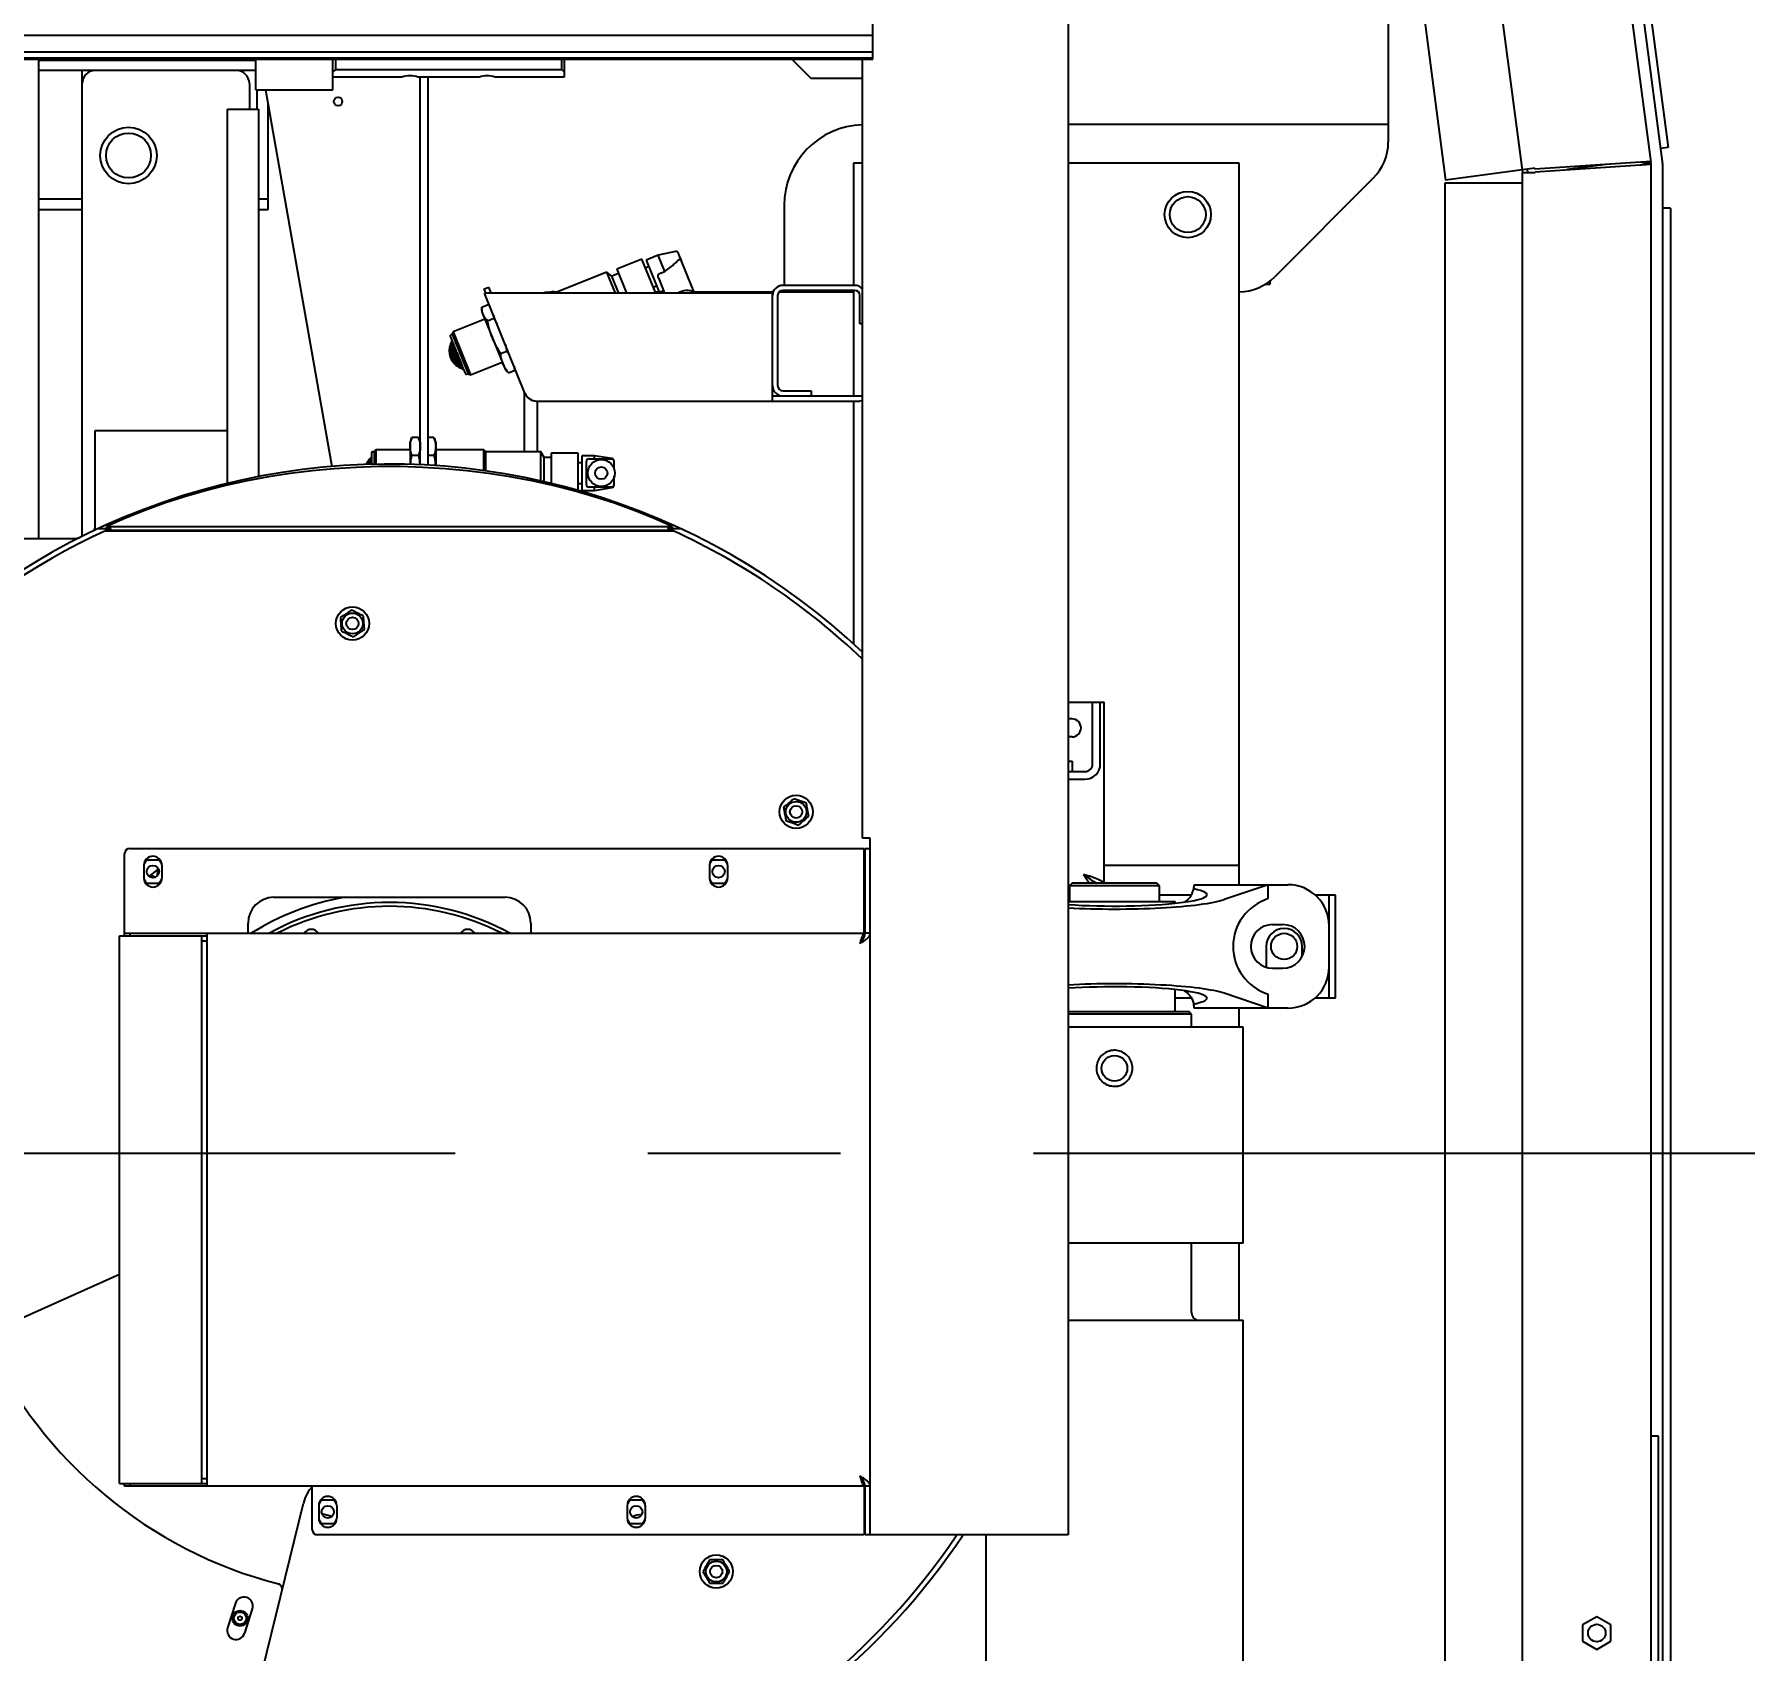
# Model space of a CAD drawing. Header units: inches. Extents: x -347369 to -260369, y 119522 to 149869.
# Drawn here: x -324922 to -324257, y 138806 to 139435 of the extents above; entities that cross this region are included whole.
import ezdxf

# ---------------------------------------------------------------- set-up
doc = ezdxf.new("R2010")
doc.units = ezdxf.units.IN
doc.header["$LTSCALE"] = 300
doc.linetypes.add('CENTRO', pattern=[2, 1.25, -0.25, 0.25, -0.25])
for name, color, linetype in [('ASSI', 254, 'CENTRO'), ('MACCHINA', 40, 'Continuous'), ('QUOTE', 7, 'Continuous')]:
    doc.layers.add(name, color=color, linetype=linetype)
doc.styles.get("Standard").update_dxf_attribs({"font": 'romans.shx'})
doc.dimstyles.new('sc1a100', dxfattribs={"dimscale": 100, "dimtxt": 3, "dimasz": 3, "dimexe": 0, "dimexo": 0, "dimgap": 1, "dimtad": 1, "dimzin": 12, "dimdsep": 46, "dimtxsty": 'Standard', "dimblk": 'CLOSEDBLANK', "dimcen": 1, "dimclrd": 253, "dimclre": 253, "dimclrt": 2, "dimadec": 0, "dimazin": 3, "dimtfac": 1, "dimtmove": 0, "dimatfit": 1, "dimldrblk": 'CLOSEDBLANK', "dimfxl": 1, "dimtolj": 1, "dimtzin": 0, "dimarcsym": 0})
doc.dimstyles.new('sc1a100_pollici', dxfattribs={"dimscale": 100, "dimtxt": 3, "dimasz": 3, "dimexe": 0, "dimexo": 0, "dimgap": 1, "dimtad": 1, "dimzin": 12, "dimdsep": 46, "dimtxsty": 'Standard', "dimblk": 'CLOSEDBLANK', "dimcen": 1, "dimclrd": 253, "dimclre": 253, "dimclrt": 2, "dimadec": 0, "dimazin": 3, "dimtfac": 1, "dimtmove": 0, "dimatfit": 1, "dimldrblk": 'CLOSEDBLANK', "dimfxl": 1, "dimtolj": 1, "dimtzin": 0, "dimarcsym": 0})

# ---------------------------------------------------------------- blocks, each defined once
blk = doc.blocks.new('_ClosedBlank')
at = {"color": 0, "linetype": 'ByBlock', "lineweight": -2}
for p, q in [((-1, 0.1667), (0, 0)), ((-1, 0.1667), (-1, -0.1667)), ((0, 0), (-1, -0.1667))]:
    blk.add_line(p, q, dxfattribs=at)
blk = doc.blocks.new('*D16')
at = {"layer": 'Defpoints', "color": 0, "transparency": 16777216}
for p in [(-307383.62, 144199.66), (-325383.62, 140999.66), (-307383.62, 139125.63)]:
    blk.add_point(p, dxfattribs=at)
at = {"layer": 'QUOTE', "color": 253, "lineweight": -2, "transparency": 16777216}
for p, q in [((-325383.62, 140999.66), (-325383.62, 144199.66)), ((-325083.62, 144199.66), (-307683.62, 144199.66)), ((-307383.62, 139125.63), (-307383.62, 144199.66))]:
    blk.add_line(p, q, dxfattribs=at)
at = {"layer": 'QUOTE', "color": 253, "lineweight": -2, "transparency": 16777216, "xscale": 300, "yscale": 300, "zscale": 300, "rotation": 180}
blk.add_blockref('_ClosedBlank', (-325383.62, 144199.66), dxfattribs=at)
at = {"layer": 'QUOTE', "color": 253, "lineweight": -2, "transparency": 16777216, "xscale": 300, "yscale": 300, "zscale": 300}
blk.add_blockref('_ClosedBlank', (-307383.62, 144199.66), dxfattribs=at)
at = {"layer": 'QUOTE', "color": 2, "transparency": 16777216, "char_height": 300, "attachment_point": 5}
for s, insert in [('\\A1;18000', (-316383.62, 144449.66)), ('\\A1;[59\'-0 11/16"]', (-316383.62, 143871.08))]:
    blk.add_mtext(s, dxfattribs=dict(at, insert=insert))
blk = doc.blocks.new('*D28')
at = {"layer": 'Defpoints', "color": 0, "transparency": 16777216}
for p in [(-322483.62, 140399.66), (-321493.68, 139989.61), (-324251.39, 137231.89), (-323921.75, 136508.74), (-322483.62, 136499.66)]:
    blk.add_point(p, dxfattribs=at)
at = {"layer": 'QUOTE', "color": 253, "lineweight": -2, "transparency": 16777216}
for p, q in [((-324251.39, 137231.89), (-324517.44, 136965.84)), ((-322483.62, 136499.66), (-322483.62, 136123.4))]:
    blk.add_line(p, q, dxfattribs=at)
blk.add_arc((-322483.62, 138999.66), 2876.26, 230.97879, 264.02121, dxfattribs=at)
at = {"layer": 'QUOTE', "color": 253, "lineweight": -2, "transparency": 16777216, "xscale": 300, "yscale": 300, "zscale": 300}
for p, rotation in [((-324517.44, 136965.84), 137.9893954922992), ((-322483.62, 136123.4), 357.0106045077002)]:
    blk.add_blockref('_ClosedBlank', p, dxfattribs=dict(at, rotation=rotation))
at = {"layer": 'QUOTE', "color": 2, "transparency": 16777216, "insert": (-323488.65, 136573.31), "char_height": 300, "attachment_point": 5, "rotation": 337.5}
blk.add_mtext('\\A1;45°', dxfattribs=at)
blk = doc.blocks.new('A$C27be3406')
at = {"layer": 'MACCHINA'}
for p, q in [((1045.6, 723.22), (1090.08, 385.4)), ((1050.35, 721.42), (1094.68, 384.68)), ((996.03, 716.7), (1040.18, 381.36)), ((1053.78, 718.34), (1096.85, 391.16)), ((975.03, 646.36), (1010.3, 378.45)), ((988, 547.85), (988, 393.28)), ((787.5, 425.5), (787.5, 457.5)), ((863.5, 444), (863.5, -148.5)), ((246.15, 434.86), (787.5, 434.86)), ((246.15, 428.36), (787.5, 428.36)), ((248.89, 426), (787.5, 426)), ((249.05, 425.5), (787.5, 425.5)), ((463.15, 239), (463.15, 425.5)), ((547.5, 425), (463.15, 425)), ((547.5, 421), (463.15, 421)), ((480, 239.88), (480, 421)), ((547.5, 413.5), (547.5, 425.5)), ((577.5, 413.5), (577.5, 425.5)), ((578.5, 421.5), (577.5, 420.5)), ((578.5, 425.5), (578.5, 421.5)), ((578.5, 421.5), (666.5, 421.5)), ((666.5, 421.5), (666.5, 425.5)), ((667.5, 420.5), (666.5, 421.5)), ((667.5, 425.5), (667.5, 418.5)), ((756, 425.5), (763.5, 418)), ((783.5, 122.5), (783.5, 425.5)), ((545, 416), (545, 406)), ((547.5, 413.5), (577.5, 413.5)), ((548, 406), (548, 413.5)), ((551.29, 413.5), (577.11, 267.06)), ((604.38, 418.5), (577.5, 418.5)), ((634.38, 418.5), (610.62, 418.5)), ((611.5, 267.73), (611.5, 418.5)), ((614.5, 267.58), (614.5, 418.5)), ((667.5, 418.5), (640.62, 418.5)), ((783.5, 418), (763.5, 418)), ((536.5, 260.49), (536.5, 406)), ((536.5, 406), (548.5, 406)), ((548.5, 406), (548.5, 263.1)), ((552.27, 367), (552.27, 407.95)), ((988, 400), (863.5, 400)), ((1096.85, 391.16), (1093.88, 390.77)), ((783.5, 385), (780, 385)), ((780, 385), (780, 337.5)), ((930, 385), (863.5, 385)), ((930, 104.4), (930, 385)), ((1045, 383.01), (1010.3, 378.45)), ((1040.11, 381.36), (1040.11, -1272.08)), ((1040.11, 381.36), (1045.11, 381.36)), ((1042.03, 382.62), (1042.19, 381.36)), ((1045.05, 382.69), (1045, 383.01)), ((1086.05, 385.38), (1045.05, 382.69)), ((1045.11, 381.69), (1086.11, 384.38)), ((1045.11, 381.36), (1045.11, 381.69)), ((1072.76, 384.51), (1057.6, 382.51)), ((1088.09, 385.14), (1090.08, 385.4)), ((1088.11, 384.88), (1090.11, 384.88)), ((1090.11, 384.88), (1090.11, -1275.6)), ((1094.75, -566), (1094.75, 383.64)), ((982.14, 379.14), (943.86, 340.86)), ((1010.11, -554.12), (1010.11, 377.36)), ((1010.11, 377.36), (1040.11, 377.36)), ((480, 371), (463.15, 371)), ((463.15, 367), (480, 367)), ((552.27, 371), (548.5, 371)), ((548.5, 367), (552.27, 367)), ((753, 368.5), (753, 337.5)), ((1097.75, 367.5), (1094.75, 367.5)), ((1097.75, 367.5), (1097.75, -547.5)), ((697.71, 347.72), (687.98, 343.79)), ((703.05, 334.5), (697.71, 347.72)), ((704.02, 349.19), (699.39, 347.32)), ((699.39, 347.32), (704.44, 334.8)), ((710.71, 350.69), (704.02, 349.19)), ((706.55, 342.95), (704.02, 349.19)), ((717.36, 336.46), (712.98, 347.32)), ((684.06, 342.69), (664.26, 334.69)), ((686.06, 341.13), (684.06, 342.69)), ((687.37, 334.5), (684.06, 342.69)), ((688.63, 342.16), (686.06, 341.13)), ((688.74, 334.5), (686.06, 341.13)), ((687.98, 343.79), (691.73, 334.5)), ((700.42, 344.77), (699.12, 344.24)), ((704.14, 340.36), (706.51, 334.5)), ((704.51, 342.12), (706.55, 342.95)), ((636.2, 336.08), (638.05, 336.83)), ((636.2, 336.08), (636.83, 334.5)), ((748.5, 334.5), (636.5, 334.5)), ((652.21, 295.63), (636.5, 334.5)), ((638.05, 336.83), (638.99, 334.5)), ((663.22, 335.13), (661.65, 334.5)), ((662, 335), (662.89, 335)), ((664.26, 334.69), (663.22, 335.13)), ((663.47, 334.5), (663.22, 335.13)), ((663.53, 335), (665.03, 335)), ((664.34, 334.5), (664.26, 334.69)), ((702.12, 336.83), (703.41, 337.35)), ((702.85, 335), (704.36, 335)), ((704.44, 334.8), (706.11, 335.48)), ((704.94, 335), (706.3, 335)), ((717.95, 335), (748.79, 335)), ((748.5, 292.5), (748.5, 334.5)), ((750.5, 333.5), (750.5, 298.5)), ((751.18, 335), (780, 335)), ((780.5, 337.5), (752.5, 337.5)), ((780.5, 335.5), (752.5, 335.5)), ((753, 335.5), (753, 335)), ((780, 335.5), (780, 294.5)), ((782.5, 322.5), (782.5, 333.5)), ((940.25, 338), (942, 338)), ((942, 338), (942, 339.22)), ((635.44, 329.08), (637.89, 330.07)), ((635.44, 328.43), (635.48, 327.16)), ((635.48, 327.16), (644.47, 304.91)), ((637.89, 330.07), (638.63, 329.23)), ((638.59, 329.33), (638.34, 329.6)), ((624.28, 319.4), (623.89, 318.49)), ((636.61, 324.38), (624.28, 319.4)), ((624.28, 319.4), (631.02, 302.71)), ((637.59, 323.76), (640.04, 324.75)), ((639.99, 325.87), (640.04, 324.75)), ((640.04, 324.75), (641.33, 322.53)), ((783.5, 322.5), (782.5, 322.5)), ((622.83, 312.88), (622.78, 312.32)), ((622.92, 313.46), (622.83, 312.88)), ((622.83, 312.88), (625.45, 306.39)), ((623.06, 314.05), (622.92, 313.46)), ((622.92, 313.46), (625.92, 306.04)), ((623.24, 314.67), (623.06, 314.05)), ((623.06, 314.05), (626.43, 305.71)), ((623.48, 315.3), (623.24, 314.67)), ((623.24, 314.67), (626.99, 305.39)), ((623.91, 318.44), (623.44, 318.25)), ((623.77, 315.96), (623.48, 315.3)), ((623.48, 315.3), (627.6, 305.1)), ((623.89, 318.49), (630.11, 303.1)), ((644.6, 314.46), (645.21, 311.96)), ((622.78, 312.32), (622.77, 311.78)), ((622.77, 311.78), (622.81, 311.25)), ((622.77, 311.78), (624.65, 307.15)), ((622.78, 312.32), (625.03, 306.76)), ((622.81, 311.25), (622.88, 310.74)), ((622.81, 311.25), (624.3, 307.55)), ((622.88, 310.74), (622.98, 310.25)), ((622.88, 310.74), (624, 307.96)), ((622.98, 310.25), (623.12, 309.76)), ((622.98, 310.25), (623.73, 308.39)), ((623.12, 309.76), (623.29, 309.29)), ((623.12, 309.76), (623.49, 308.84)), ((623.29, 309.29), (623.49, 308.84)), ((623.49, 308.84), (623.73, 308.39)), ((623.73, 308.39), (624, 307.96)), ((624, 307.96), (624.3, 307.55)), ((624.3, 307.55), (624.65, 307.15)), ((624.65, 307.15), (625.03, 306.76)), ((625.03, 306.76), (625.45, 306.39)), ((625.45, 306.39), (625.92, 306.04)), ((631.02, 302.71), (643.35, 307.69)), ((642.75, 310.97), (645.21, 311.96)), ((645.21, 311.96), (646.11, 310.73)), ((625.92, 306.04), (626.43, 305.71)), ((626.43, 305.71), (626.99, 305.39)), ((626.99, 305.39), (627.6, 305.1)), ((627.6, 305.1), (628.27, 304.83)), ((629.63, 302.95), (630.09, 303.14)), ((630.11, 303.1), (631.02, 302.71)), ((644.47, 304.91), (645.32, 303.97)), ((645.35, 303.99), (645.77, 303.5)), ((645.77, 303.5), (648.23, 304.49)), ((648.01, 306.01), (648.23, 304.49)), ((648.23, 304.49), (648.2, 305.14)), ((648.23, 305.14), (648.21, 305.51)), ((652, 272.7), (652, 296.14)), ((748.5, 294.5), (782.5, 294.5)), ((752.5, 296.5), (763.5, 296.5)), ((763.5, 296.5), (763.5, 294.5)), ((656.5, 292.5), (782.5, 292.5)), ((657, 292.5), (657, 272.7)), ((780, 292.5), (780, 198.1)), ((485, 243.2), (485, 281)), ((485, 281), (536.5, 281)), ((594.2, 273.5), (593.5, 272.8)), ((593.5, 272.8), (593.5, 267.93)), ((607.5, 273.5), (594.2, 273.5)), ((594.2, 273.5), (594.2, 267.95)), ((608.18, 278.36), (607.5, 276.5)), ((607.5, 276.5), (607.5, 267.88)), ((610.82, 278.36), (608.18, 278.36)), ((611.5, 276.5), (610.82, 278.36)), ((616.82, 278.36), (614.5, 278.36)), ((617.5, 276.5), (616.82, 278.36)), ((617.5, 276.5), (617.5, 267.39)), ((636.2, 273.5), (617.5, 273.5)), ((637, 272.7), (636.2, 273.5)), ((636.2, 265.48), (636.2, 273.5)), ((590.42, 268), (590.34, 267.84)), ((590.72, 268.5), (590.42, 268)), ((590.42, 268), (590.42, 267.85)), ((591.07, 269), (590.72, 268.5)), ((590.72, 268.5), (590.72, 267.86)), ((591.47, 269.5), (591.07, 269)), ((591.07, 269), (591.07, 267.87)), ((591.93, 270), (591.47, 269.5)), ((591.47, 269.5), (591.47, 267.88)), ((592.45, 270.5), (591.93, 270)), ((591.93, 270), (591.93, 267.89)), ((593.5, 272.75), (593, 272.75)), ((608.18, 271.43), (610.82, 271.43)), ((614.5, 271.43), (616.82, 271.43)), ((658.36, 272.7), (637, 272.7)), ((637, 265.36), (637, 272.7)), ((659.63, 270.5), (658.36, 272.7)), ((658.36, 261.46), (658.36, 272.7)), ((662.4, 270.5), (659.63, 270.5)), ((659.63, 261.17), (659.63, 270.5)), ((672.9, 272.25), (662.4, 272.25)), ((662.4, 272.25), (662.4, 260.5)), ((672.9, 257.75), (672.9, 272.25)), ((674.3, 268.5), (672.9, 268.5)), ((679.3, 271.25), (674.3, 271.25)), ((674.3, 271.25), (674.3, 257.75)), ((676.1, 260), (676.1, 269)), ((677.1, 270), (685.9, 270)), ((686.06, 270.14), (679.3, 271.25)), ((679.3, 270), (679.3, 271.25)), ((686.9, 266.02), (686.9, 269)), ((672.9, 260.5), (674.3, 260.5)), ((686.9, 260), (686.9, 261.5)), ((674.3, 257.75), (679.3, 257.75)), ((685.9, 259), (677.1, 259)), ((679.3, 257.75), (679.3, 259)), ((679.3, 257.75), (686.06, 258.86)), ((486.47, 243), (491.3, 243)), ((491.3, 243), (489.08, 242)), ((489.08, 242), (709.92, 242)), ((489.5, 243.71), (709.5, 243.71)), ((489.5, 243.71), (489.5, 243)), ((489.73, 242.29), (709.27, 242.29)), ((503.88, 242), (504.43, 242.29)), ((509.36, 242.29), (509.51, 242)), ((517.84, 242), (518.07, 242.29)), ((529.35, 242), (529.7, 242.29)), ((531.9, 242), (532.3, 242.29)), ((534, 242), (534.58, 242.37)), ((552.61, 242), (552.62, 242.29)), ((567.24, 242.29), (567.64, 242)), ((569.83, 242.29), (570.18, 242)), ((581.47, 242.29), (581.69, 242)), ((583.71, 242.29), (583.93, 242)), ((583.94, 242.29), (584.21, 242)), ((586, 242.29), (586, 242)), ((592.92, 242.29), (592.99, 242)), ((606.01, 242), (606.08, 242.29)), ((613, 242), (613, 242.29)), ((614.5, 242.29), (614.5, 242)), ((615.07, 242), (615.29, 242.29)), ((617.31, 242), (617.53, 242.29)), ((628.82, 242), (629.17, 242.29)), ((631.36, 242), (631.76, 242.29)), ((646.39, 242), (646.38, 242.29)), ((664.42, 242.37), (664.98, 242)), ((666.7, 242.29), (667.1, 242)), ((669.3, 242.29), (669.65, 242)), ((680.93, 242.29), (681.16, 242)), ((689.49, 242), (689.64, 242.29)), ((694.57, 242.29), (695.12, 242)), ((707.7, 243), (712.53, 243)), ((709.92, 242), (707.7, 243)), ((709.5, 243.71), (709.5, 243)), ((375, 239), (475, 239)), ((863.5, 175.4), (877.5, 175.4)), ((873, 151.4), (873, 175.4)), ((876, 151.4), (876, 175.4)), ((877.5, 105), (877.5, 175.4)), ((865, 168.9), (863.5, 168.9)), ((865, 161.9), (863.5, 161.9)), ((863.5, 152.4), (865, 152.4)), ((863.5, 148.4), (870, 148.4)), ((865, 152.4), (865, 148.4)), ((863.5, 145.4), (870, 145.4)), ((786.5, 122.5), (783.5, 122.5)), ((786.5, -148.5), (786.5, 122.5)), ((496.5, 84.5), (496.5, 116.5)), ((498.5, 118.5), (784.2, 118.5)), ((504.9, 114), (504.04, 112.5)), ((510.1, 114), (504.9, 114)), ((510.96, 112.5), (510.1, 114)), ((724.9, 114), (724.04, 112.5)), ((730.1, 114), (724.9, 114)), ((730.96, 112.5), (730.1, 114)), ((784.2, 84.3), (784.2, 118.5)), ((784.5, 85.5), (784.5, 118.5)), ((784.5, 118.5), (786.5, 118.5)), ((504, 112), (504, 107)), ((504.04, 106.5), (504.9, 105)), ((509.63, 110.6), (505.95, 107.66)), ((506.63, 108.2), (508.29, 107.35)), ((510.1, 105), (510.96, 106.5)), ((511, 112), (511, 107)), ((724, 112), (724, 107)), ((724.04, 106.5), (724.9, 105)), ((730.1, 105), (730.96, 106.5)), ((731, 112), (731, 107)), ((930, 111.9), (877.5, 111.9)), ((504.9, 105), (510.1, 105)), ((724.9, 105), (730.1, 105)), ((784.2, 101), (784.5, 101)), ((864, 100.4), (863.5, 100.4)), ((865, 105), (864, 104)), ((864, 104), (864, 97.9)), ((899, 104), (864, 104)), ((898, 105), (865, 105)), ((899, 104), (898, 105)), ((899, 97.9), (899, 104)), ((911.39, 100.4), (899, 100.4)), ((912.5, 104.4), (949, 104.4)), ((941.32, 104.4), (924.16, 98.61)), ((941.32, 98.99), (941.32, 104.4)), ((967.5, 100.4), (959.58, 100.4)), ((965, 60.4), (965, 100.4)), ((967.5, 60.4), (967.5, 100.4)), ((554.5, 99.5), (644.5, 99.5)), ((863.5, 97.9), (905.17, 97.9)), ((905.17, 97.19), (905.17, 97.9)), ((544.5, 85.5), (544.5, 89.5)), ((654.5, 89.5), (654.5, 85.5)), ((943, 88.9), (947, 88.9)), ((494.5, -128.5), (494.5, 84.5)), ((494.5, 84.5), (528.5, 84.5)), ((496.5, 85.5), (784.2, 85.5)), ((498.5, 85.5), (498.5, 84.5)), ((526.5, -128.5), (526.5, 84.5)), ((528.5, 82.5), (526.5, 82.5)), ((528.5, 85.5), (528.5, -129.5)), ((786.5, 85.5), (784.5, 85.5)), ((940.5, 80.4), (940.5, 72.28)), ((954.5, 76.4), (954.5, 80.4)), ((943, 71.9), (947, 71.9)), ((905.17, 55), (905.17, 63.61)), ((905.17, 60.4), (911.39, 60.4)), ((941.32, 56.4), (924.16, 62.19)), ((941.32, 56.4), (941.32, 61.81)), ((959.58, 60.4), (967.5, 60.4)), ((910.5, 55), (863.5, 55)), ((911.5, 54), (863.5, 54)), ((911.5, 54), (910.5, 55)), ((911.5, 49), (911.5, 54)), ((949, 56.4), (912.5, 56.4)), ((930, 49), (930, 56.4)), ((931.5, 49), (863.5, 49)), ((931.5, -35), (931.5, 49)), ((931.5, -35), (863.5, -35)), ((911.5, -62), (911.5, -35)), ((930, -65), (930, -35)), ((494.5, -47.16), (350.47, -111.86)), ((863.5, -65), (931.5, -65)), ((931.5, -1035), (931.5, -65)), ((1093.11, -110), (1090.11, -110)), ((1093.11, -198.65), (1093.11, -110)), ((494.5, -128.5), (528.5, -128.5)), ((496.5, -129.5), (496.5, -128.5)), ((784.2, -129.5), (496.5, -129.5)), ((498.5, -128.5), (498.5, -129.5)), ((526.5, -126.5), (528.5, -126.5)), ((569.5, -130), (569.18, -130)), ((569.5, -146.5), (569.5, -129.64)), ((784.2, -128.09), (784.2, -148.5)), ((784.5, -130), (784.2, -130)), ((786.5, -129.5), (784.5, -129.5)), ((784.5, -148.5), (784.5, -129.5)), ((534.33, -265.11), (566.03, -136.15)), ((572, -137), (572, -142)), ((572.9, -135), (572.04, -136.5)), ((578.1, -135), (572.9, -135)), ((578.96, -136.5), (578.1, -135)), ((579, -137), (579, -142)), ((692, -137), (692, -142)), ((692.9, -135), (692.04, -136.5)), ((698.1, -135), (692.9, -135)), ((698.96, -136.5), (698.1, -135)), ((699, -137), (699, -142)), ((572.04, -142.5), (572.9, -144)), ((572.9, -144), (578.1, -144)), ((573.19, -140.16), (575.1, -140.6)), ((575.1, -140.6), (577.15, -141.24)), ((578.1, -144), (578.96, -142.5)), ((692.04, -142.5), (692.9, -144)), ((692.9, -144), (698.1, -144)), ((698.1, -144), (698.96, -142.5)), ((784.2, -148.5), (571.5, -148.5)), ((863.5, -148.5), (784.5, -148.5)), ((831.5, -148.5), (831.5, -1035)), ((539.58, -175.06), (536.52, -184.58)), ((543.19, -186.72), (546.24, -177.2)), ((1069.11, -180.29), (1063.61, -183.46)), ((1063.61, -183.46), (1063.61, -189.81)), ((1074.61, -183.46), (1069.11, -180.29)), ((1074.61, -189.81), (1074.61, -183.46)), ((1063.61, -189.81), (1069.11, -192.99)), ((1069.11, -192.99), (1074.61, -189.81))]:
    blk.add_line(p, q, dxfattribs=at)
at = {"layer": 'MACCHINA', "flags": 128}
for points in [[(658.88, 334.5), (660.05, 334.81), (662, 335)], [(783.5, 292.63), (783.28, 292.58), (782.5, 292.5)], [(709.5, 243.71), (702.19, 246.95), (694.7, 249.97), (687.02, 252.76), (679.19, 255.31), (671.2, 257.62), (663.08, 259.68), (654.85, 261.5), (646.51, 263.06), (638.08, 264.36), (629.58, 265.41), (621.03, 266.2), (612.43, 266.72), (603.81, 266.99), (595.19, 266.99), (586.57, 266.72), (577.97, 266.2), (569.42, 265.41), (560.92, 264.36), (552.49, 263.06), (544.15, 261.5), (535.92, 259.68), (527.8, 257.62), (519.81, 255.31), (511.98, 252.76), (504.3, 249.97), (496.81, 246.95), (489.5, 243.71)], [(484.69, 242.16), (484.81, 242.38), (485, 243.2)], [(554.11, 242), (554.13, 242.24), (554.13, 242.29)], [(644.89, 242), (644.87, 242.24), (644.87, 242.29)]]:
    blk.add_lwpolyline(points, dxfattribs=at)
at = {"layer": 'MACCHINA'}
for centre, radius in [((579.5, 409), 1.65), ((498, 388), 11), ((498, 388), 8.75), ((910, 365), 9), ((910, 365), 7), ((681.9, 264.5), 5.25), ((681.9, 264.5), 2.4), ((585.1, 206), 6.45), ((585.1, 206), 4.04), ((585.1, 206), 2.4), ((757.69, 132.74), 6.45), ((757.69, 132.74), 4.04), ((757.69, 132.74), 2.4), ((507.5, 109.5), 2.4), ((727.5, 109.5), 2.4), ((947.5, 80.4), 5.1), ((881.5, 33), 5), ((575.5, -139.5), 2.4), ((695.5, -139.5), 2.4), ((726.63, -162.72), 6.45), ((726.63, -162.72), 4.04), ((726.63, -162.72), 2.4), ((541.38, -180.89), 3), ((541.38, -180.89), 2.39), ((541.38, -180.89), 0.758), ((1069.11, -186.64), 3.4)]:
    blk.add_circle(centre, radius, dxfattribs=at)
for centre, radius, start, end in [((485, 416), 5, 90, 180), ((540, 416), 5, 0, 90), ((607.5, 409), 10, 71.80513, 108.19487), ((637.5, 409), 10, 71.80513, 108.19487), ((784.5, 368.5), 31.5, 91.81922, 180), ((968, 393.28), 20, 315, 0), ((1086.11, 384.88), 2, 0, 7.5), ((1086.11, 384.88), 4, 0, 7.5), ((1086.75, 383.64), 8, 0, 7.5), ((710.93, 349.72), 1, 22, 102.65997), ((929.72, 355), 20, 270.8144, 315), ((715.7, 327.23), 8.28, 96.7318, 118.62991), ((715.4, 330.15), 5.34, 75.51949, 97.29043), ((716.14, 332.86), 2.54, 40.17965, 76.40177), ((752.5, 333.5), 4, 90, 180), ((752.5, 333.5), 2, 90, 180), ((780.5, 333.5), 4, 41.40962, 90), ((780.5, 333.5), 2, 0, 90), ((623.63, 317.79), 0.5, 112, 202), ((629.44, 303.42), 0.5, 202, 292), ((656.84, 297.5), 5, 202, 270), ((656.5, 296.5), 4, 229.96423, 270), ((752.5, 298.5), 4, 180, 270), ((752.5, 298.5), 2, 180, 270), ((782.5, 296.5), 2, 270, 300), ((599.5, 0), 268, 46.64102, 154.6986), ((593, 272.25), 0.5, 90, 180), ((677.1, 269), 1, 90, 180), ((685.9, 269), 1, 0, 90), ((685.9, 269.15), 1, 0, 80.65997), ((677.1, 260), 1, 180, 270), ((685.9, 260), 1, 270, 0), ((685.9, 259.85), 1, 279.34003, 0), ((599.5, 0), 266, 114.5258, 154.5), ((599.5, 0), 266, 46.23284, 65.4742), ((475.09, 261.03), 22.03, 269.77679, 280.00416), ((865, 165.4), 3.5, 270, 90), ((870, 151.4), 3, 270, 0), ((870, 151.4), 6, 270, 0), ((498.5, 116.5), 2, 90, 180), ((507.5, 112), 3.5, 0, 180), ((727.5, 112), 3.5, 0, 180), ((507.5, 107), 3.5, 180, 0), ((508.52, 107.8), 0.5, 241.6923, 262.38984), ((508.66, 107.91), 0.5, 341.14873, 4.82244), ((513.15, 108.28), 4, 148.51282, 187.17467), ((727.5, 107), 3.5, 180, 0), ((904.44, 104.4), 8.06, 348.54952, 0), ((949, 88.4), 16, 0, 90), ((554.5, 89.5), 10, 90, 180), ((599.5, 0), 101, 99.88693, 122.16326), ((599.5, 0), 97.5, 61.27339, 118.60226), ((599.5, 0), 96, 62.95189, 117.04811), ((644.5, 89.5), 10, 0, 90), ((569.06, 83.63), 3.4, 33.31369, 146.68631), ((629.94, 83.63), 3.4, 33.31369, 146.68631), ((943, 80.4), 8.5, 90, 270), ((947.5, 80.4), 7, 0, 180), ((947, 80.4), 8.5, 270, 90), ((949, 72.4), 16, 270, 0), ((904.44, 56.4), 8.06, 0, 11.45048), ((914.5, -62), 3, 180, 270), ((599.5, 0), 173, 204.84362, 255.53397), ((599.5, 0), 273, 204.18879, 256.18879), ((580.6, -139.73), 15, 137.01452, 166.18879), ((575.5, -137), 3.5, 0, 180), ((695.5, -137), 3.5, 0, 180), ((575.5, -142), 3.5, 180, 0), ((695.5, -142), 3.5, 180, 0), ((696.69, -145.69), 5, 80.17926, 121.56845), ((599.5, 0), 268, 256.18879, 326.35094), ((599.5, 0), 266, 256.18879, 326.06371), ((571.5, -146.5), 2, 180, 270), ((542.91, -176.13), 3.5, 342.18879, 162.18879), ((555.78, -169.45), 2, 346.18879, 75.53397), ((539.85, -185.65), 3.5, 162.18879, 342.18879)]:
    blk.add_arc(centre, radius, start, end, dxfattribs=at)
for centre, major_axis, ratio, start_param, end_param in [((881.5, 100.52), (36, 0), 0.122785, 4.18879, 6.825229), ((881.5, 100.52), (45.4, 0), 0.122785, 4.304714, 5.934119), ((947.87, 80.4), (20.24, 0), 0.970681, 1.900342, 4.382844), ((881.5, 60.28), (45.4, 0), 0.122785, 0.349066, 1.978471), ((881.5, 60.28), (36, 0), 0.122785, 5.741142, 8.37758)]:
    blk.add_ellipse(centre, major_axis=major_axis, ratio=ratio, start_param=start_param, end_param=end_param, dxfattribs=at)
for points in [[(1090.08, 385.4), (1090.01, 385.43), (1089.88, 385.5), (1088.95, 385.51), (1087.62, 385.46), (1086.57, 385.4), (1086.05, 385.38)], [(1088.09, 385.14), (1088.06, 385.18), (1087.99, 385.25), (1087.51, 385.32), (1086.84, 385.35), (1086.31, 385.37), (1086.05, 385.38)], [(1086.11, 384.38), (1086.63, 384.42), (1087.68, 384.5), (1089.01, 384.63), (1089.93, 384.75), (1090.05, 384.84), (1090.11, 384.88)], [(1086.11, 384.38), (1086.37, 384.42), (1086.9, 384.5), (1087.56, 384.63), (1088.02, 384.75), (1088.08, 384.84), (1088.11, 384.88)], [(782.5, 81.5), (783.02, 81.83), (784.07, 82.5), (785.39, 83.5), (786.32, 84.5), (786.44, 85.17), (786.5, 85.5)], [(782.5, 81.5), (782.76, 81.83), (783.29, 82.5), (783.95, 83.5), (784.41, 84.5), (784.47, 85.17), (784.5, 85.5)], [(782.5, -125.5), (782.64, -126.02), (782.92, -127.07), (783.35, -128.39), (783.77, -129.32), (784.06, -129.44), (784.2, -129.5)]]:
    blk.add_open_spline(points, degree=3, dxfattribs=at)
for points, knots in [([(706.55, 342.95), (707.48, 343.62), (708.9, 344.64), (710.73, 346.09), (711.5, 346.93), (711.89, 347.35)], [0, 0, 0, 0, 0.496467, 0.748861, 1, 1, 1, 1]), ([(712.98, 347.32), (712.86, 347.61), (712.62, 348.2), (712.31, 348.95), (712.07, 349.56), (711.92, 349.94), (711.85, 350.11), (711.86, 350.08), (711.86, 350.07)], [0, 0, 0, 0, 0.183319, 0.374881, 0.569951, 0.763251, 0.949781, 1, 1, 1, 1]), ([(712.02, 347.45), (711.99, 347.43), (711.94, 347.41), (711.9, 347.37), (711.89, 347.35)], [0, 0, 0, 0, 0.5563274, 1, 1, 1, 1]), ([(712.02, 347.45), (712.13, 347.47), (712.35, 347.53), (712.64, 347.53), (712.87, 347.46), (712.94, 347.37), (712.98, 347.32)], [0, 0, 0, 0, 0.243612, 0.500037, 0.721545, 1, 1, 1, 1]), ([(704.14, 340.36), (704.08, 340.56), (703.96, 340.96), (704.02, 341.49), (704.18, 341.85), (704.33, 342.03), (704.45, 342.09), (704.51, 342.12)], [0, 0, 0, 0, 0.319062, 0.640746, 0.79001, 0.912969, 1, 1, 1, 1]), ([(718.15, 334.5), (718.03, 334.8), (717.74, 335.54), (717.5, 336.11), (717.36, 336.46)], [0, 0, 0, 0, 0.405212, 1, 1, 1, 1]), ([(635.89, 326.16), (635.74, 326.62), (635.44, 327.54), (635.44, 328.56), (635.44, 329.08)], [0, 0, 0, 0, 0.4977806, 1, 1, 1, 1]), ([(637.59, 323.76), (637.23, 324.12), (636.52, 324.86), (636.1, 325.73), (635.89, 326.16)], [0, 0, 0, 0, 0.498113, 1, 1, 1, 1]), ([(639.54, 317.11), (639.14, 318.19), (638.34, 320.36), (637.84, 322.62), (637.59, 323.76)], [0, 0, 0, 0, 0.497781, 1, 1, 1, 1]), ([(623.17, 317.6), (623.17, 317.59), (623.18, 317.57), (623.35, 317.16), (623.69, 316.31), (624.34, 314.69), (625.2, 312.57), (625.95, 310.71), (626.55, 309.23), (627.13, 307.8), (627.81, 306.12), (628.49, 304.44), (628.89, 303.43), (628.95, 303.29), (628.97, 303.24)], [0, 0, 0, 0, 0.06582, 0.131639, 0.196091, 0.31582, 0.435548, 0.5, 0.56582, 0.631639, 0.696091, 0.81582, 0.935548, 1, 1, 1, 1]), ([(642.75, 310.97), (642.15, 311.95), (640.94, 313.93), (640.01, 316.05), (639.54, 317.11)], [0, 0, 0, 0, 0.498113, 1, 1, 1, 1]), ([(643.64, 306.98), (643.42, 307.62), (642.97, 308.9), (642.83, 310.28), (642.75, 310.97)], [0, 0, 0, 0, 0.497781, 1, 1, 1, 1]), ([(645.77, 303.5), (645.35, 304.05), (644.49, 305.14), (643.92, 306.37), (643.64, 306.98)], [0, 0, 0, 0, 0.498113, 1, 1, 1, 1]), ([(607.5, 274.89), (607.53, 275.47), (607.6, 276.63), (607.98, 277.78), (608.18, 278.36)], [0, 0, 0, 0, 0.497781, 1, 1, 1, 1]), ([(608.18, 271.43), (607.98, 272), (607.6, 273.15), (607.53, 274.31), (607.5, 274.89)], [0, 0, 0, 0, 0.498113, 1, 1, 1, 1]), ([(610.82, 278.36), (611.02, 277.79), (611.4, 276.64), (611.47, 275.48), (611.5, 274.89)], [0, 0, 0, 0, 0.498113, 1, 1, 1, 1]), ([(611.5, 274.89), (611.47, 274.31), (611.4, 273.15), (611.02, 272), (610.82, 271.43)], [0, 0, 0, 0, 0.4977806, 1, 1, 1, 1]), ([(616.82, 278.36), (617.02, 277.79), (617.4, 276.64), (617.47, 275.48), (617.5, 274.89)], [0, 0, 0, 0, 0.498113, 1, 1, 1, 1]), ([(617.5, 274.89), (617.47, 274.31), (617.4, 273.15), (617.02, 272), (616.82, 271.43)], [0, 0, 0, 0, 0.497781, 1, 1, 1, 1]), ([(592.5, 272.25), (592.5, 272.15), (592.5, 271.99), (592.5, 271.02), (592.5, 270.02), (592.5, 268.92), (592.5, 268.11), (592.5, 267.79)], [0, 0, 0, 0, 0.332567, 0.511594, 0.69442, 0.877246, 1, 1, 1, 1]), ([(607.67, 267.76), (607.67, 267.83), (607.73, 269.06), (607.96, 270.28), (608.18, 271.43)], [0, 0, 0, 0, 0.054006, 1, 1, 1, 1]), ([(610.82, 271.43), (611.04, 270.29), (611.27, 269.02), (611.33, 267.74), (611.34, 267.62)], [0, 0, 0, 0, 0.90214, 1, 1, 1, 1]), ([(616.82, 271.43), (617.03, 270.29), (617.28, 268.94), (617.34, 267.58), (617.35, 267.37)], [0, 0, 0, 0, 0.848598, 1, 1, 1, 1]), ([(686.9, 261.5), (686.9, 262.03), (686.9, 262.65), (686.9, 263.2), (686.9, 263.27)], [0, 0, 0, 0, 0.868743, 1, 1, 1, 1]), ([(584.73, 211.18), (584.35, 210.92), (583.76, 210.52), (582.76, 209.85), (581.87, 209.25), (581.08, 208.72), (580.62, 208.41), (580.43, 208.27)], [0, 0, 0, 0, 0.29957, 0.463941, 0.629185, 0.843228, 1, 1, 1, 1]), ([(580.43, 208.27), (580.44, 207.99), (580.49, 207.41), (580.55, 206.45), (580.62, 205.45), (580.7, 204.36), (580.75, 203.61), (580.78, 203.15), (580.79, 203.09)], [0, 0, 0, 0, 0.1890246, 0.3842606, 0.5389846, 0.6935557, 0.9580875, 1, 1, 1, 1]), ([(589.4, 208.9), (588.99, 209.11), (588.34, 209.42), (587.26, 209.95), (586.29, 210.42), (585.45, 210.83), (584.94, 211.08), (584.73, 211.18)], [0, 0, 0, 0, 0.29957, 0.463941, 0.629185, 0.843228, 1, 1, 1, 1]), ([(589.77, 203.72), (589.76, 203.78), (589.73, 204.23), (589.68, 204.99), (589.6, 206.08), (589.53, 207.07), (589.46, 208.04), (589.42, 208.62), (589.4, 208.9)], [0, 0, 0, 0, 0.041913, 0.306444, 0.461015, 0.615739, 0.810975, 1, 1, 1, 1]), ([(580.79, 203.09), (581.2, 202.89), (581.85, 202.57), (582.93, 202.05), (583.9, 201.58), (584.74, 201.16), (585.25, 200.92), (585.46, 200.81)], [0, 0, 0, 0, 0.29957, 0.463941, 0.629185, 0.843228, 1, 1, 1, 1]), ([(585.46, 200.81), (585.84, 201.07), (586.43, 201.47), (587.44, 202.15), (588.32, 202.75), (589.11, 203.28), (589.57, 203.59), (589.77, 203.72)], [0, 0, 0, 0, 0.29957, 0.463941, 0.629185, 0.843228, 1, 1, 1, 1]), ([(756.79, 137.85), (756.57, 137.67), (756.12, 137.3), (755.38, 136.67), (754.62, 136.03), (753.78, 135.33), (753.2, 134.84), (752.85, 134.55), (752.81, 134.51)], [0, 0, 0, 0, 0.189025, 0.384261, 0.538985, 0.693556, 0.958087, 1, 1, 1, 1]), ([(752.81, 134.51), (752.89, 134.06), (753.01, 133.35), (753.22, 132.16), (753.41, 131.11), (753.57, 130.18), (753.67, 129.63), (753.71, 129.4)], [0, 0, 0, 0, 0.29957, 0.463941, 0.629185, 0.843228, 1, 1, 1, 1]), ([(761.67, 136.08), (761.23, 136.23), (760.56, 136.48), (759.43, 136.89), (758.42, 137.26), (757.53, 137.58), (757.01, 137.77), (756.79, 137.85)], [0, 0, 0, 0, 0.29957, 0.463941, 0.629185, 0.843228, 1, 1, 1, 1]), ([(762.57, 130.96), (762.49, 131.41), (762.37, 132.12), (762.16, 133.31), (761.97, 134.36), (761.81, 135.29), (761.71, 135.84), (761.67, 136.08)], [0, 0, 0, 0, 0.2995696, 0.4639405, 0.6291846, 0.8432284, 1, 1, 1, 1]), ([(753.71, 129.4), (754.14, 129.24), (754.81, 128.99), (755.95, 128.58), (756.96, 128.21), (757.84, 127.89), (758.37, 127.7), (758.59, 127.62)], [0, 0, 0, 0, 0.2995696, 0.4639405, 0.6291846, 0.8432284, 1, 1, 1, 1]), ([(758.59, 127.62), (758.64, 127.66), (758.99, 127.95), (759.56, 128.44), (760.4, 129.14), (761.17, 129.78), (761.91, 130.4), (762.35, 130.77), (762.57, 130.96)], [0, 0, 0, 0, 0.041913, 0.306444, 0.461015, 0.615739, 0.810975, 1, 1, 1, 1]), ([(869.5, 108.4), (870.43, 107.65), (872.19, 106.24), (873.95, 105.4), (874.78, 105)], [0, 0, 0, 0, 0.527296, 1, 1, 1, 1]), ([(869.5, 108.4), (870.18, 107.29), (870.93, 106.05), (871.68, 105.09), (871.76, 105)], [0, 0, 0, 0, 0.902263, 1, 1, 1, 1]), ([(872.59, 106.16), (872.5, 106.26), (872.15, 106.68), (871.05, 107.43), (870.02, 108.08), (869.5, 108.4)], [0, 0, 0, 0, 0.128919, 0.56446, 1, 1, 1, 1]), ([(877.19, 105), (877.12, 105.16), (876.9, 105.64), (875.26, 106.45), (872.65, 107.43), (870.55, 108.08), (869.5, 108.4)], [0, 0, 0, 0, 0.139706, 0.426471, 0.713235, 1, 1, 1, 1]), ([(908.77, 97.65), (909.13, 97.89), (910, 98.46), (911.05, 99.7), (911.91, 101.17), (912.21, 102.31), (912.34, 102.8)], [0, 0, 0, 0, 0.222444, 0.535193, 0.796717, 1, 1, 1, 1]), ([(784.2, 85.5), (784.07, 85.45), (783.82, 85.36), (783.44, 84.62), (783.07, 83.54), (782.75, 82.42), (782.56, 81.73), (782.5, 81.5)], [0, 0, 0, 0, 0.222435, 0.444898, 0.66736, 0.889822, 1, 1, 1, 1]), ([(783.81, 83.34), (783.78, 83.33), (783.61, 83.27), (783.3, 82.86), (782.89, 82.23), (782.63, 81.74), (782.5, 81.5)], [0, 0, 0, 0, 0.0755564, 0.3927077, 0.7097433, 1, 1, 1, 1]), ([(908.77, 63.15), (909.13, 62.91), (910, 62.34), (911.05, 61.1), (911.91, 59.63), (912.21, 58.49), (912.34, 58)], [0, 0, 0, 0, 0.222444, 0.535193, 0.796717, 1, 1, 1, 1]), ([(881.5, 26), (880.72, 26.08), (879.15, 26.23), (877.07, 27.42), (875.47, 29.19), (874.55, 31.4), (874.41, 33.79), (875.07, 36.08), (876.43, 38.02), (878.38, 39.41), (880.68, 40.09), (883.06, 39.96), (885.26, 39.06), (887.05, 37.48), (888.22, 35.4), (888.63, 33.04), (888.25, 30.69), (887.11, 28.6), (885.35, 27), (883.37, 26.13), (882.04, 26.04), (881.5, 26)], [0, 0, 0, 0, 0.053332, 0.106652, 0.160295, 0.214162, 0.267674, 0.320805, 0.374123, 0.427902, 0.481703, 0.535053, 0.588186, 0.641661, 0.695518, 0.749198, 0.802412, 0.855599, 0.909238, 0.963105, 1, 1, 1, 1]), ([(786.5, -129.5), (786.44, -129.16), (786.31, -128.48), (785.35, -127.46), (784.02, -126.47), (782.99, -125.81), (782.5, -125.5)], [0, 0, 0, 0, 0.254651, 0.509543, 0.764436, 1, 1, 1, 1]), ([(784.5, -129.5), (784.44, -129.04), (784.32, -128.11), (783.49, -126.77), (782.81, -125.9), (782.5, -125.5)], [0, 0, 0, 0, 0.348138, 0.697529, 1, 1, 1, 1]), ([(782.5, -125.5), (782.64, -125.76), (782.92, -126.29), (783.35, -126.93), (783.63, -127.3), (783.78, -127.35), (783.78, -127.35)], [0, 0, 0, 0, 0.33268, 0.66536, 0.998041, 1, 1, 1, 1]), ([(724.04, -158.22), (723.8, -158.62), (723.45, -159.24), (722.84, -160.29), (722.31, -161.22), (721.83, -162.04), (721.56, -162.52), (721.44, -162.72)], [0, 0, 0, 0, 0.2995696, 0.4639405, 0.6291846, 0.8432284, 1, 1, 1, 1]), ([(729.23, -158.22), (729.17, -158.22), (728.72, -158.22), (727.96, -158.22), (726.87, -158.22), (725.87, -158.22), (724.9, -158.22), (724.32, -158.22), (724.04, -158.22)], [0, 0, 0, 0, 0.041913, 0.306444, 0.461015, 0.615739, 0.810975, 1, 1, 1, 1]), ([(731.83, -162.72), (731.6, -162.32), (731.24, -161.7), (730.64, -160.66), (730.1, -159.73), (729.63, -158.91), (729.35, -158.43), (729.23, -158.22)], [0, 0, 0, 0, 0.29957, 0.463941, 0.629185, 0.843228, 1, 1, 1, 1]), ([(721.44, -162.72), (721.67, -163.12), (722.03, -163.74), (722.63, -164.79), (723.17, -165.72), (723.64, -166.54), (723.92, -167.02), (724.04, -167.22)], [0, 0, 0, 0, 0.29957, 0.463941, 0.629185, 0.843228, 1, 1, 1, 1]), ([(729.23, -167.22), (729.46, -166.82), (729.82, -166.2), (730.42, -165.16), (730.96, -164.23), (731.43, -163.41), (731.71, -162.93), (731.83, -162.72)], [0, 0, 0, 0, 0.2995696, 0.4639405, 0.6291846, 0.8432284, 1, 1, 1, 1]), ([(724.04, -167.22), (724.32, -167.22), (724.9, -167.22), (725.87, -167.22), (726.87, -167.22), (727.96, -167.22), (728.72, -167.22), (729.17, -167.22), (729.23, -167.22)], [0, 0, 0, 0, 0.189025, 0.384261, 0.538985, 0.693556, 0.958087, 1, 1, 1, 1])]:
    blk.add_open_spline(points, degree=3, knots=knots, dxfattribs=at)

msp = doc.modelspace()

# ---------------------------------------------------------------- linework, layer by layer
at = {"layer": 'ASSI'}
msp.add_line((-345533.629, 138999.656), (-307203.625, 138999.656), dxfattribs=at)

# ---------------------------------------------------------------- block references
at = {"layer": 'QUOTE'}
msp.add_blockref('A$C27be3406', (-325383.625, 138999.656), dxfattribs=at)

# ---------------------------------------------------------------- dimensions: what is measured, and where the dimension line sits
dim = msp.add_linear_dim(base=(-307383.625, 144199.656), p1=(-325383.625, 140999.656), p2=(-307383.625, 139125.625), dimstyle='sc1a100_pollici', override={"dimpost": '\\X'}, dxfattribs=at)
dim.commit()
dim.dimension.update_dxf_attribs({"geometry": '*D16', "text_midpoint": (-316383.625, 144199.656), "dimtype": 160})
dim = msp.add_angular_dim_2l(base=(-323921.753, 136508.745), line1=((-322483.625, 136499.656), (-322483.625, 140399.656)), line2=((-324251.392, 137231.889), (-321493.675, 139989.605)), dimstyle='sc1a100', dxfattribs=at)
dim.commit()
dim.dimension.update_dxf_attribs({"geometry": '*D28', "text_midpoint": (-323488.649, 136573.311)})

doc.saveas('drawing.dxf')
